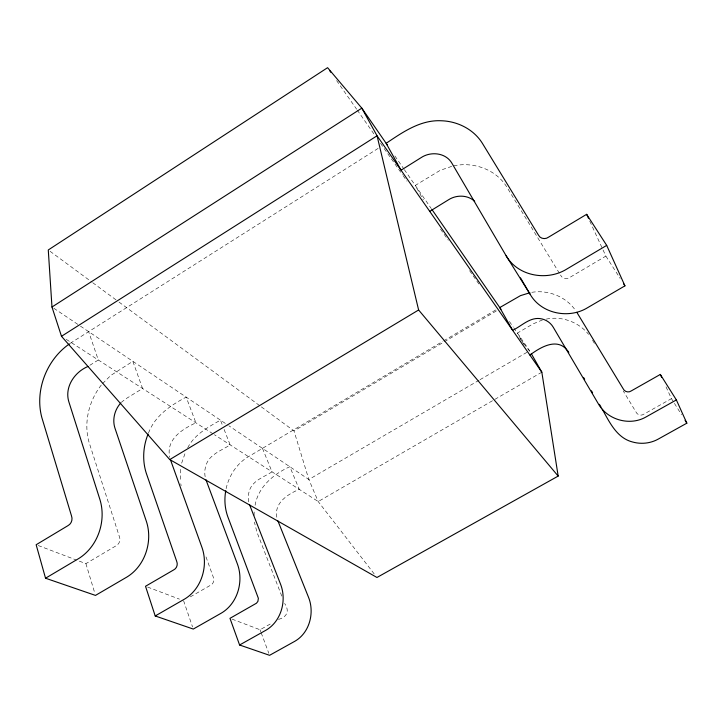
<?xml version="1.0" encoding="UTF-8"?>
<svg xmlns="http://www.w3.org/2000/svg" width="723" height="723" viewBox="0 0 723 723"><rect width="100%" height="100%" fill="white"/><g stroke="black" fill="none" stroke-linecap="round" stroke-linejoin="round"><path stroke-width="0.54" stroke-dasharray="3.62 2.71" d="M254.044 515.589L254.225 510.89M180.56 469.354L180.47 481.735M255.074 505.296C258.274 486.868 273.538 473.99 289.842 466.733L299.286 489.372C287.266 494.342 273.005 503.669 277.198 518.753M226.1 488.676C228.947 475.996 236.412 464.103 247.573 457.189L442.612 341.464M181.645 463.181L185.757 451.378M148.513 433.041C154.803 415.87 170.709 405.278 186.173 397.126L195.915 422.819C182.015 429.263 165.775 439.512 169.724 457.252M187.727 447.754C194.469 434.478 208.07 427.203 220.461 420.144L222.476 425.296M101.274 385.052C88.784 401.048 83.362 423.027 89.182 442.711L119.331 536.475C120.768 539.882 119.403 544.202 116.005 545.829L85.901 563.633L77.506 560.452M102.567 383.597L110.755 375.472L132.842 361.319L142.576 388.486L125.558 398.979L121.383 402.313M70.212 343.335L380.425 146.941M89.833 365.296L98.31 359.991L88.658 331.658M443.579 340.894L495.879 309.86M261.355 406.895L293.999 430.935L497.334 310.339M589.796 221.184L605.874 256.105L570.239 277.18C567.121 279.638 562.114 278.753 560.452 275.002M479.051 380.244L308.848 479.494L228.857 425.784M480.027 379.674L527.682 351.884M541.834 372.2L318.201 501.545L214.415 434.731M190.312 596.864L210.474 585.278C213.547 583.886 214.632 579.954 213.231 576.999L205.269 554.857M232.029 619.114L260.054 629.76L271.703 623.208M278.5 619.394C287.23 617.144 289.715 610.754 284.636 603.443M666.028 386.85L671.45 398.644L643.786 414.189C641.193 416.114 637.315 414.993 636.023 412.065L623.262 390.998M542.575 319.9L532.959 323.949L517.406 333.086L524.464 345.513M451.712 166.38L440.162 170.348L415.273 185.431L423.307 199.837M546.254 319.105C561.762 315.815 578.689 322.006 588.585 334.36M453.683 165.847C473.402 161.572 495.833 169.309 506.678 186.805L559.286 273.086M531.803 292.318C548.314 289.607 566.254 296.674 575.671 310.673M38.202 545.522L76.457 560.054M147.573 587.049L179.476 599.159M66.227 339.34L213.493 434.134M53.809 308.251L79.494 325.495M80.407 326.109L227.926 425.16M50.086 251.306L91.803 282.024M92.707 282.693L118.093 301.392M118.997 302.06L260.452 406.227M519.801 338.454L530.736 352.697M374.189 573.899L318.201 501.545L308.848 479.494L293.999 430.935M336.62 80.596L356.629 109.2M357.279 110.122L375.345 135.96M380.515 143.344L402.458 174.713M403.1 175.635L406.977 181.166M440.533 229.146L448.278 240.217M469.579 270.664L479.9 285.431M394.894 155.969L403.714 168.721M404.356 169.652L431.279 208.558M509.408 321.509L513.095 326.85M513.719 327.745L529.634 350.754M605.874 256.105L620.171 278.418M671.45 398.644L673.818 402.422M674.414 403.362L681.518 414.677M592.535 340.253L594.848 344.085M262.467 448.35L272.029 471.821C263.976 477.117 252.372 480.533 249.336 490.908C247.881 495.372 247.881 500.316 249.562 504.717M224.094 429.417L230.149 444.862C221.572 450.556 209.336 454.306 205.992 465.305C204.41 470.004 204.311 475.237 206.019 479.918M281.78 596.095L256.909 532.065L254.424 522.142M260.054 629.76L260.813 631.803M261.193 632.824L268.811 653.276M183.588 600.723L192.562 626.968M85.901 563.633L94.849 593.285M180.804 483.741L181.13 485.739"/><path stroke-width="1.08" d="M225.793 490.619C224.166 499.222 224.808 508.26 227.727 516.52L258.364 598.301L257.912 601.355L256.475 603.208L229.977 618.337L239.593 644.997L269.58 655.318L294.894 641.238C309.643 632.752 314.731 612.724 308.558 597.379L277.894 520.849M148.088 434.053C143.1 446.344 142.187 460.424 146.254 473.122L176.647 561.211C178.066 564.338 176.873 568.423 173.674 569.914L145.522 586.272L155.21 615.96L193.276 629.064L221.355 613.095C237.623 603.488 243.859 581.509 237.46 564.157L206.019 479.918M120.777 403.009C114.713 409.579 112.155 419.457 114.921 428.043L146.462 521.617C152.924 541.572 145.115 565.883 126.986 576.99L95.481 595.409L45.54 578.219L36.15 544.744L67.845 525.72C71.405 523.967 72.924 519.466 71.487 515.833L41.817 417.487C34.614 390.474 46.561 359.738 69.426 343.904M531.297 353.674L541.834 372.2L558.174 476.086L376.954 577.478L169.76 459.575L61.491 336.294L51.975 307.022L361.825 108.161L387.401 145.124M61.491 336.294L377.054 135.788L361.825 108.161L327.591 67.682L48.278 249.968L51.975 307.022M87.953 366.48C74.514 372.074 64.338 387.157 68.848 401.807L100.036 499.918C106.444 521.211 97.786 546.651 78.735 558.527L45.54 578.219M429.733 211.369L448.667 199.693C456.52 194.686 467.736 194.794 474.704 201.356M169.76 459.575L418.617 309.977L377.054 135.788L541.834 372.2M586.642 214.315L548.712 237.072C545.458 239.674 540.135 238.915 538.364 234.939L482.277 143.145C473.601 129.3 457.532 121.238 441.392 120.768C420.497 119.647 402.621 132.255 386.145 143.317L401.048 170.212L421.075 157.659C430.709 151.143 445.865 152.634 451.938 163.281L506.1 255.707L530.122 294.279C541.265 313.818 568.829 319.241 587.573 307.7L624.943 285.847L606.696 245.386L586.642 214.315L588.45 218.238M606.696 245.386L566.868 269.01C547.284 281.301 517.948 276.421 506.1 255.707M529.896 355.065C539.81 347.709 556.565 337.307 567.013 349.95M155.21 615.96L184.636 599.051C201.636 588.856 208.468 565.955 202.015 547.582L170.42 459.647M602.214 409.11C609.417 422.024 616.827 438.075 632.652 442.015C641.048 444.383 650.302 443.452 657.966 439.241L686.85 423.172L676.366 399.927L660.316 374.442L631.287 390.899C628.594 392.914 624.527 391.821 623.163 388.748L576.827 312.318M239.593 644.997L266.001 630.185C281.355 621.256 286.886 600.452 280.605 584.32L249.562 504.717M676.366 399.927L646.037 416.945C629.977 426.272 607.537 420.018 598.4 403.913L553.203 327.158C550.393 322.395 545.287 319.159 539.792 318.563C529.326 317.415 521.382 326.245 512.625 330.294L499.756 307.564L520.479 295.635L529.878 292.752M418.617 309.977L558.174 476.086M329.525 70.447L330.818 72.291M431.92 209.489L500.958 309.299M567.519 350.519L568.802 352.399M623.75 283.994L624.943 285.847M685.07 420.343L686.85 423.172M583.524 377.388L584.663 379.313M591.459 390.845L592.589 392.77M599.385 404.302L601.084 407.194M520.506 277.885L530.122 294.279M660.316 374.442L661.635 377.307"/></g></svg>
